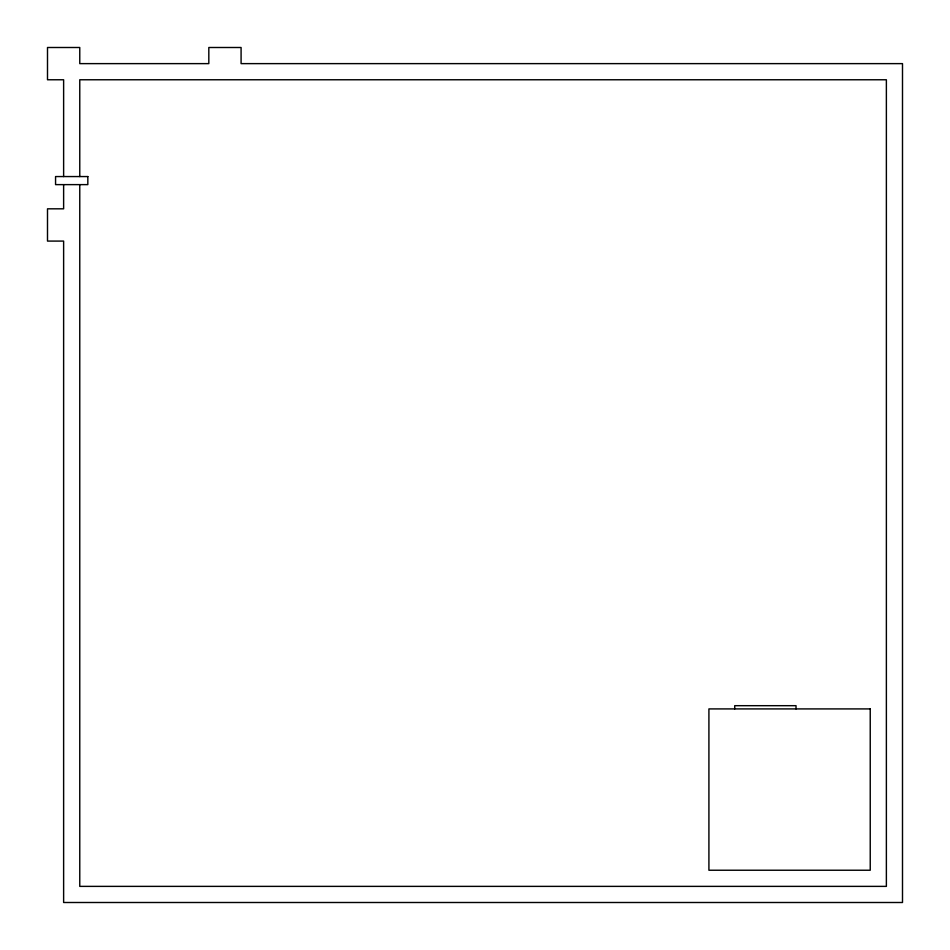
<?xml version="1.0" encoding="UTF-8"?>
<svg xmlns="http://www.w3.org/2000/svg" width="950" height="950" viewBox="0 0 950 950"><rect width="100%" height="100%" fill="white"/><g stroke="black" fill="none" stroke-linecap="round" stroke-linejoin="round"><path stroke-width="1.43" d="M796.029 708.914L796.029 705.684L734.73 705.684L734.73 708.914M79.764 176.558L79.764 79.764L886.374 79.764L886.374 886.374L79.764 886.374L79.764 184.621M63.626 176.558L63.626 79.764L47.5 79.764L47.5 47.5L79.764 47.5L79.764 63.626L208.822 63.626L208.822 47.5L241.086 47.5L241.086 63.626L902.5 63.626L902.5 902.5L63.626 902.5L63.626 241.086L47.5 241.086L47.5 208.822L63.626 208.822L63.626 184.621M87.827 176.558L55.563 176.558L55.563 184.621L87.827 184.621L87.827 176.558M870.236 708.914L708.914 708.914L708.914 870.236L870.236 870.236L870.236 708.914"/></g></svg>
